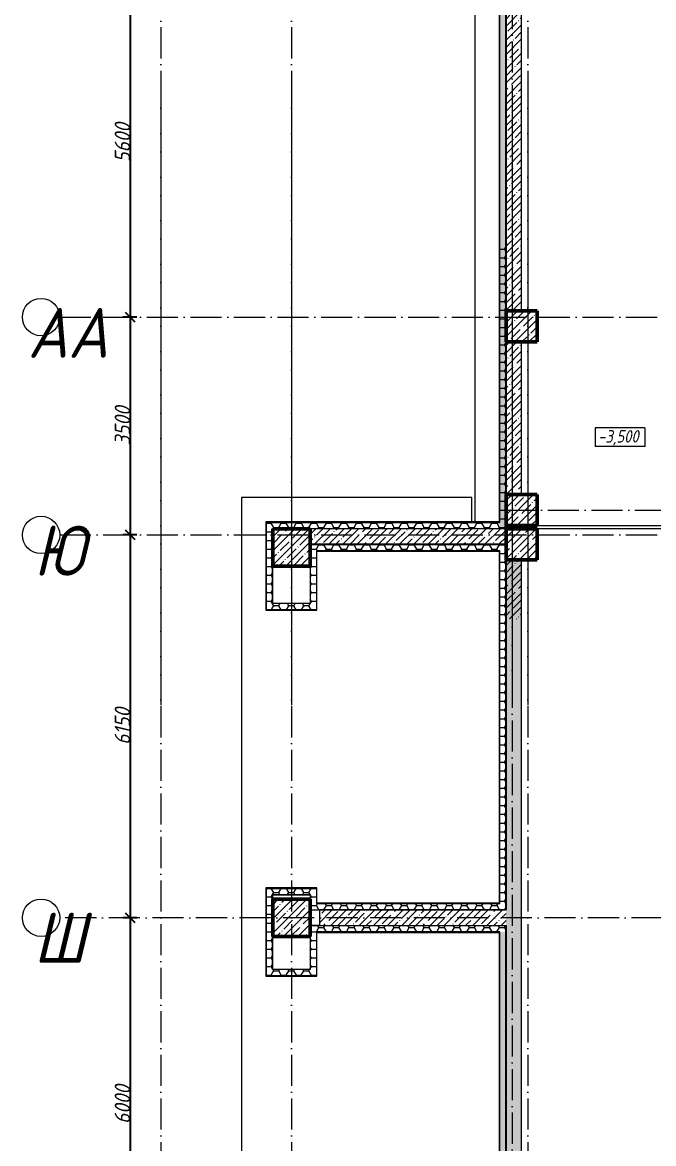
# Model space of a CAD drawing. Header units: millimetres. Extents: x -12989 to 629078, y -109036 to 555275.
# Drawn here: x 580366 to 590510, y 461181 to 479193 of the extents above; entities that cross this region are included whole.
import ezdxf

# ---------------------------------------------------------------- set-up
doc = ezdxf.new("R2010")
doc.units = ezdxf.units.MM
doc.linetypes.add('50_200_ШТРИХ_1Т_ш5_п1_п1_', pattern=[700, 500, -100, 0, -100])
for name, color, linetype, lineweight in [('A-____-____-DIMS', 7, 'Continuous', 9), ('A-FLOR-____-OTLN', 7, 'Continuous', 9), ('A-WALL-____-MCUT', 7, 'Continuous', 13), ('A-WALL-____-MCUT-1', 7, 'Continuous', 9), ('A-WALL-____-MCUT-3', 7, 'Continuous', 9), ('A-WALL-____-PATT-1', 7, 'Continuous', 9), ('A-WALL-FNSH-MCUT-1', 7, 'Continuous', 9), ('G-____-____-DIMS', 7, 'Continuous', 9), ('S-COLS-____-MCUT', 7, 'Continuous', 50), ('S-COLS-____-OTLN', 7, 'Continuous', 9), ('S-GRID-____-IDEN', 7, 'Continuous', 9), ('S-GRID-____-OTLN-1', 7, '50_200_ШТРИХ_1Т_ш5_п1_п1_', 9)]:
    doc.layers.add(name, color=color, linetype=linetype, lineweight=lineweight)
doc.styles.add('ISOCPEUR_I', font='isocpeui.ttf', dxfattribs={"width": 0.9, "height": 2.5})
doc.styles.add('ISOCPEUR_I_2', font='isocpeui.ttf', dxfattribs={"width": 0.85, "height": 2.3})
doc.styles.add('ISOCPEUR_I_9', font='isocpeui.ttf', dxfattribs={"width": 0.9, "height": 250})
doc.dimstyles.new('ISO-2_5_0_9К_БОЛЬШОЙ_ОСИ', dxfattribs={"dimscale": 304.8, "dimtxt": 248.995294, "dimasz": 0.492126, "dimexe": 0.393701, "dimexo": 0, "dimgap": 0, "dimtad": 1, "dimdec": 0, "dimzin": 0, "dimdsep": 46, "dimtxsty": 'ISOCPEUR_I_9', "dimblk1": 'OBLIQUE', "dimblk2": 'OBLIQUE', "dimsah": 1, "dimcen": 0.09, "dimdle": 0.393701, "dimazin": 0, "dimtfac": 1, "dimtdec": 4, "dimtix": 1, "dimtmove": 0, "dimatfit": 3, "dimfxl": 1, "dimtvp": 1, "dimtolj": 1, "dimtzin": 0, "dimarcsym": 2})
pattern_1 = [(0, (513638.804, 428127.92), (120.967, 69.841), [80.645, -161.29]), (120, (513638.804, 428127.92), (-120.96808, 69.84086), [80.645, -161.29]), (60, (513638.804, 428127.92), (-8e-05, 139.68186), [0, -161.29, 80.645, 0])]
pattern_2 = [(45, (513638.8, 428127.92), (-114.04925, 114.04925), []), (45, (513752.85, 428127.92), (-114.04925, 114.04925), [201.612, -40.322, 3.353, -36.97])]
pattern_3 = [(0, (513638.804, 428127.92), (120.968, 69.841), [80.645, -161.29]), (120, (513638.804, 428127.92), (-120.96808, 69.84086), [80.645, -161.29]), (60, (513638.804, 428127.92), (-8e-05, 139.68186), [0, -161.29, 80.645, 0])]
pattern_4 = [(45, (513638.8, 428127.92), (-114.04925, 114.04925), []), (45, (513752.85, 428127.92), (-114.04925, 114.04925), [201.612, -40.322, 3.353, -36.97])]
pattern_5 = [(45, (-71050, -42631.04), (-114.04925, 114.04925), []), (45, (-70935.95, -42631.04), (-114.04925, 114.04925), [201.613, -40.323, 3.353, -36.97])]
pattern_6 = [(45, (-74750, -43231.04), (-114.04925, 114.04925), []), (45, (-74635.95, -43231.04), (-114.04925, 114.04925), [201.613, -40.323, 3.353, -36.97])]
pattern_7 = [(315, (-46181.04, 74750), (114.04925, 114.04925), []), (315, (-46181.04, 74635.95), (114.04925, 114.04925), [201.613, -40.323, 3.353, -36.97])]
pattern_8 = [(45, (-74750, -42681.04), (-114.04925, 114.04925), []), (45, (-74635.95, -42681.04), (-114.04925, 114.04925), [201.613, -40.323, 3.353, -36.97])]

# ---------------------------------------------------------------- blocks, each defined once
blk = doc.blocks.new('BSC_Колонна _Прямоугольная - 600х600-25984397-АР1_Кладочный план подвала в осях 1-64_Ю-ЯЯ')
at = {"layer": 'S-COLS-____-OTLN'}
h = blk.add_hatch(dxfattribs=at)
h.set_pattern_fill('FP_31', color=256, style=0, pattern_type=2)
h.set_pattern_definition(pattern_5)
h.paths.add_polyline_path([(-300, -300), (300, -300), (300, 300), (-300, 300), (-300, 63)], flags=0)
at = {"layer": 'S-COLS-____-MCUT'}
for p, q in [((300, 300), (-300, 300)), ((-300, 300), (-300, -300)), ((300, -300), (300, 300)), ((-300, -300), (300, -300))]:
    blk.add_line(p, q, dxfattribs=at)
blk = doc.blocks.new('BSC_Колонна _Прямоугольная - 500х500-V48-АР1_Кладочный план подвала в осях 1-64_Ю-ЯЯ')
at = {"layer": 'S-COLS-____-OTLN'}
h = blk.add_hatch(dxfattribs=at)
h.set_pattern_fill('FP_57', color=256, style=0, pattern_type=2)
h.set_pattern_definition(pattern_6)
h.paths.add_polyline_path([(-250, -250), (250, -250), (250, 250), (-250, 250)], flags=0)
at = {"layer": 'S-COLS-____-MCUT'}
for p, q in [((250, 250), (-250, 250)), ((-250, 250), (-250, -250)), ((250, -250), (250, 250)), ((-250, -250), (250, -250))]:
    blk.add_line(p, q, dxfattribs=at)
blk = doc.blocks.new('BSC_Колонна _Прямоугольная - 500х500-V123-АР1_Кладочный план подвала в осях 1-64_Ю-ЯЯ')
at = {"layer": 'S-COLS-____-OTLN'}
h = blk.add_hatch(dxfattribs=at)
h.set_pattern_fill('FP_139', color=256, style=0, pattern_type=2)
h.set_pattern_definition(pattern_7)
h.paths.add_polyline_path([(-250, -250), (250, -250), (250, 250), (-250, 250)], flags=0)
at = {"layer": 'S-COLS-____-MCUT'}
for p, q in [((250, 250), (-250, 250)), ((-250, 250), (-250, -250)), ((250, -250), (250, 250)), ((-250, -250), (250, -250))]:
    blk.add_line(p, q, dxfattribs=at)
blk = doc.blocks.new('BSC_Колонна _Прямоугольная - 500х500-V130-АР1_Кладочный план подвала в осях 1-64_Ю-ЯЯ')
at = {"layer": 'S-COLS-____-OTLN'}
h = blk.add_hatch(dxfattribs=at)
h.set_pattern_fill('FP_146', color=256, style=0, pattern_type=2)
h.set_pattern_definition(pattern_8)
h.paths.add_polyline_path([(-250, -250), (250, -250), (250, 250), (-250, 250), (-250, 13)], flags=0)
at = {"layer": 'S-COLS-____-MCUT'}
for p, q in [((250, 250), (-250, 250)), ((-250, 250), (-250, -250)), ((250, -250), (250, 250)), ((-250, -250), (250, -250))]:
    blk.add_line(p, q, dxfattribs=at)
blk = doc.blocks.new('Ось сетки - Круг_Ø6_00__ISO-2_5_0_9K_-25732049-АР1_Кладочный план подвала в осях 1-64_Ю-ЯЯ')
at = {"layer": 'S-GRID-____-IDEN'}
blk.add_circle((0, 0), 3, dxfattribs=at)
blk = doc.blocks.new('_Oblique')
at = {"color": 0, "linetype": 'ByBlock', "lineweight": -2}
blk.add_line((-0.5, -0.5), (0.5, 0.5), dxfattribs=at)
blk = doc.blocks.new('*D6546')
at = {"layer": 'A-____-____-DIMS', "color": 0, "lineweight": -2, "transparency": 16777216}
for p, q in [((582205, 480059), (581979, 480059)), ((582099, 480179), (582099, 474339)), ((582205, 474459), (581979, 474459))]:
    blk.add_line(p, q, dxfattribs=at)
at = {"layer": 'Defpoints', "color": 0, "transparency": 16777216}
for p in [(582205, 480059), (582099, 474459), (582205, 474459)]:
    blk.add_point(p, dxfattribs=at)
at = {"layer": 'A-____-____-DIMS', "color": 0, "lineweight": -2, "transparency": 16777216, "xscale": 150, "yscale": 150, "zscale": 150}
for p, rotation in [((582099, 480059), 90), ((582099, 474459), 270)]:
    blk.add_blockref('_Oblique', p, dxfattribs=dict(at, rotation=rotation))
at = {"layer": 'A-____-____-DIMS', "color": 0, "transparency": 16777216, "insert": (581974, 477259), "char_height": 250, "width": 758.48, "attachment_point": 5, "rotation": 90, "style": 'ISOCPEUR_I_9'}
blk.add_mtext('\\A1;5600', dxfattribs=at)
blk = doc.blocks.new('*D6547')
at = {"layer": 'A-____-____-DIMS', "color": 0, "lineweight": -2, "transparency": 16777216}
for p, q in [((582205, 474459), (581979, 474459)), ((582099, 474579), (582099, 470839)), ((582205, 470959), (581979, 470959))]:
    blk.add_line(p, q, dxfattribs=at)
at = {"layer": 'Defpoints', "color": 0, "transparency": 16777216}
for p in [(582205, 474459), (582099, 470959), (582205, 470959)]:
    blk.add_point(p, dxfattribs=at)
at = {"layer": 'A-____-____-DIMS', "color": 0, "lineweight": -2, "transparency": 16777216, "xscale": 150, "yscale": 150, "zscale": 150}
for p, rotation in [((582099, 474459), 90), ((582099, 470959), 270)]:
    blk.add_blockref('_Oblique', p, dxfattribs=dict(at, rotation=rotation))
at = {"layer": 'A-____-____-DIMS', "color": 0, "transparency": 16777216, "insert": (581974, 472709), "char_height": 250, "width": 758.48, "attachment_point": 5, "rotation": 90, "style": 'ISOCPEUR_I_9'}
blk.add_mtext('\\A1;3500', dxfattribs=at)
blk = doc.blocks.new('Высотные отметки - 9_5х3_5_h_-17668430-АР1_Кладочный план подвала в осях 1-64_Ю-ЯЯ')
at = {"layer": 'G-____-____-DIMS'}
for p, q in [((-4, 3), (-4, 0)), ((4, 3), (-4, 3)), ((4, 3), (4, 0)), ((4, 0), (-4, 0))]:
    blk.add_line(p, q, dxfattribs=at)
blk = doc.blocks.new('BSC_Колонна _Прямоугольная - 600х600-25984397-АР1_Кладочный план подвала в осях 1-64_А-ГГ')
at = {"layer": 'S-COLS-____-OTLN'}
h = blk.add_hatch(dxfattribs=at)
h.set_pattern_fill('FP_14', color=256, style=0, pattern_type=2)
h.set_pattern_definition(pattern_5)
h.paths.add_polyline_path([(-300, -300), (300, -300), (300, 300), (-300, 300)], flags=0)
at = {"layer": 'S-COLS-____-MCUT'}
for p, q in [((300, 300), (-300, 300)), ((-300, 300), (-300, -300)), ((300, -300), (300, 300)), ((-300, -300), (300, -300))]:
    blk.add_line(p, q, dxfattribs=at)
blk = doc.blocks.new('BSC_Колонна _Прямоугольная - 600х600-V8-АР1_Кладочный план подвала в осях 1-64_А-ГГ')
at = {"layer": 'S-COLS-____-OTLN'}
h = blk.add_hatch(dxfattribs=at)
h.set_pattern_fill('FP_17', color=256, style=0, pattern_type=2)
h.set_pattern_definition([(315, (-36681.04, 71050), (114.04925, 114.04925), []), (315, (-36681.04, 70935.95), (114.04925, 114.04925), [201.613, -40.323, 3.353, -36.97])])
h.paths.add_polyline_path([(-300, 300), (-300, -300), (300, -300), (300, 300), (174, 300)], flags=0)
at = {"layer": 'S-COLS-____-MCUT'}
for p, q in [((300, 300), (-300, 300)), ((-300, 300), (-300, -300)), ((300, -300), (300, 300)), ((-300, -300), (300, -300))]:
    blk.add_line(p, q, dxfattribs=at)
blk = doc.blocks.new('BSC_Колонна _Прямоугольная - 500х500-V88-АР1_Кладочный план подвала в осях 1-64_А-ГГ')
at = {"layer": 'S-COLS-____-OTLN'}
h = blk.add_hatch(dxfattribs=at)
h.set_pattern_fill('FP_100', color=256, style=0, pattern_type=2)
h.set_pattern_definition(pattern_6)
h.paths.add_polyline_path([(-250, -250), (250, -250), (250, 250), (-250, 250)], flags=0)
at = {"layer": 'S-COLS-____-MCUT'}
for p, q in [((250, 250), (-250, 250)), ((-250, 250), (-250, -250)), ((250, -250), (250, 250)), ((-250, -250), (250, -250))]:
    blk.add_line(p, q, dxfattribs=at)
blk = doc.blocks.new('BSC_Колонна _Прямоугольная - 500х500-V127-АР1_Кладочный план подвала в осях 1-64_А-ГГ')
at = {"layer": 'S-COLS-____-OTLN'}
h = blk.add_hatch(dxfattribs=at)
h.set_pattern_fill('FP_142', color=256, style=0, pattern_type=2)
h.set_pattern_definition(pattern_7)
h.paths.add_polyline_path([(-250, 250), (-250, -250), (250, -250), (250, 250)], flags=0)
at = {"layer": 'S-COLS-____-MCUT'}
for p, q in [((250, 250), (-250, 250)), ((-250, 250), (-250, -250)), ((250, -250), (250, 250)), ((-250, -250), (250, -250))]:
    blk.add_line(p, q, dxfattribs=at)
blk = doc.blocks.new('BSC_Колонна _Прямоугольная - 500х500-V133-АР1_Кладочный план подвала в осях 1-64_А-ГГ')
at = {"layer": 'S-COLS-____-OTLN'}
h = blk.add_hatch(dxfattribs=at)
h.set_pattern_fill('FP_149', color=256, style=0, pattern_type=2)
h.set_pattern_definition(pattern_8)
h.paths.add_polyline_path([(-250, -250), (250, -250), (250, 250), (-250, 250), (-250, 194)], flags=0)
at = {"layer": 'S-COLS-____-MCUT'}
for p, q in [((250, 250), (-250, 250)), ((-250, 250), (-250, -250)), ((250, -250), (250, 250)), ((-250, -250), (250, -250))]:
    blk.add_line(p, q, dxfattribs=at)
blk = doc.blocks.new('Ось сетки - Круг_Ø6_00__ISO-2_5_0_9K_-25732049-АР1_Кладочный план подвала в осях 1-64_А-ГГ')
at = {"layer": 'S-GRID-____-IDEN'}
blk.add_circle((0, 0), 3, dxfattribs=at)
blk = doc.blocks.new('*D6453')
at = {"layer": 'A-____-____-DIMS', "color": 0, "lineweight": -2, "transparency": 16777216}
for p, q in [((582205, 474459), (581979, 474459)), ((582099, 474579), (582099, 470839)), ((582205, 470959), (581979, 470959))]:
    blk.add_line(p, q, dxfattribs=at)
at = {"layer": 'Defpoints', "color": 0, "transparency": 16777216}
for p in [(582205, 474459), (582099, 470959), (582205, 470959)]:
    blk.add_point(p, dxfattribs=at)
at = {"layer": 'A-____-____-DIMS', "color": 0, "lineweight": -2, "transparency": 16777216, "xscale": 150, "yscale": 150, "zscale": 150}
for p, rotation in [((582099, 474459), 90), ((582099, 470959), 270)]:
    blk.add_blockref('_Oblique', p, dxfattribs=dict(at, rotation=rotation))
at = {"layer": 'A-____-____-DIMS', "color": 0, "transparency": 16777216, "insert": (581974, 472709), "char_height": 250, "width": 758.48, "attachment_point": 5, "rotation": 90, "style": 'ISOCPEUR_I_9'}
blk.add_mtext('\\A1;3500', dxfattribs=at)
blk = doc.blocks.new('*D6454')
at = {"layer": 'A-____-____-DIMS', "color": 0, "lineweight": -2, "transparency": 16777216}
for p, q in [((582099, 471079), (582099, 464689)), ((582205, 470959), (581979, 470959)), ((582205, 464809), (581979, 464809))]:
    blk.add_line(p, q, dxfattribs=at)
at = {"layer": 'Defpoints', "color": 0, "transparency": 16777216}
for p in [(582205, 470959), (582099, 464809), (582205, 464809)]:
    blk.add_point(p, dxfattribs=at)
at = {"layer": 'A-____-____-DIMS', "color": 0, "lineweight": -2, "transparency": 16777216, "xscale": 150, "yscale": 150, "zscale": 150}
for p, rotation in [((582099, 470959), 90), ((582099, 464809), 270)]:
    blk.add_blockref('_Oblique', p, dxfattribs=dict(at, rotation=rotation))
at = {"layer": 'A-____-____-DIMS', "color": 0, "transparency": 16777216, "insert": (581974, 467884), "char_height": 250, "width": 701.02, "attachment_point": 5, "rotation": 90, "style": 'ISOCPEUR_I_9'}
blk.add_mtext('\\A1;6150', dxfattribs=at)
blk = doc.blocks.new('*D6455')
at = {"layer": 'A-____-____-DIMS', "color": 0, "lineweight": -2, "transparency": 16777216}
for p, q in [((582099, 464929), (582099, 458689)), ((582205, 464809), (581979, 464809)), ((582205, 458809), (581979, 458809))]:
    blk.add_line(p, q, dxfattribs=at)
at = {"layer": 'Defpoints', "color": 0, "transparency": 16777216}
for p in [(582205, 464809), (582099, 458809), (582205, 458809)]:
    blk.add_point(p, dxfattribs=at)
at = {"layer": 'A-____-____-DIMS', "color": 0, "lineweight": -2, "transparency": 16777216, "xscale": 150, "yscale": 150, "zscale": 150}
for p, rotation in [((582099, 464809), 90), ((582099, 458809), 270)]:
    blk.add_blockref('_Oblique', p, dxfattribs=dict(at, rotation=rotation))
at = {"layer": 'A-____-____-DIMS', "color": 0, "transparency": 16777216, "insert": (581974, 461809), "char_height": 250, "width": 758.48, "attachment_point": 5, "rotation": 90, "style": 'ISOCPEUR_I_9'}
blk.add_mtext('\\A1;6000', dxfattribs=at)

msp = doc.modelspace()

# ---------------------------------------------------------------- hatches: boundary and pattern name
at = {"layer": 'A-WALL-____-PATT-1'}
h = msp.add_hatch(dxfattribs=at)
h.set_pattern_fill('FP_54', color=256, style=0, pattern_type=2)
h.set_pattern_definition(pattern_1)
h.paths.add_polyline_path([(588136.8036, 471060.9591), (588136.8036, 483198.9591), (588138.8036, 483198.9591), (588138.8036, 483206.9591), (588036.8036, 483206.9591), (588036.8036, 471060.9591)], flags=0)
h = msp.add_hatch(dxfattribs=at)
h.set_pattern_fill('FP_1', color=256, style=0, pattern_type=2)
h.set_pattern_definition(pattern_2)
h.paths.add_polyline_path([(588138.8036, 474558.9591), (588388.8036, 474558.9591), (588388.8036, 479808.9591), (588138.8036, 479808.9591), (588138.8036, 475665.223)], flags=0)
h = msp.add_hatch(dxfattribs=at)
h.set_pattern_fill('FP_91', color=256, style=0, pattern_type=2)
h.set_pattern_definition(pattern_3)
h.paths.add_polyline_path([(588136.8036, 471060.9591), (588136.8036, 475629.0977), (588036.8036, 475629.0977), (588036.8036, 471060.9591)], flags=0)
h = msp.add_hatch(dxfattribs=at)
h.set_pattern_fill('FP_1', color=256, style=0, pattern_type=2)
h.set_pattern_definition(pattern_4)
h.paths.add_polyline_path([(588388.8036, 474558.9591), (588388.8036, 475629.0977), (588138.8036, 475629.0977), (588138.8036, 474558.9591)], flags=0)
h = msp.add_hatch(dxfattribs=at)
h.set_pattern_fill('FP_1', color=256, style=0, pattern_type=2)
h.set_pattern_definition(pattern_2)
h.paths.add_polyline_path([(588138.8036, 471608.9591), (588388.8036, 471608.9591), (588388.8036, 474058.9591), (588138.8036, 474058.9591), (588138.8036, 472436.2481)], flags=0)
h = msp.add_hatch(dxfattribs=at)
h.set_pattern_fill('FP_1', color=256, style=0, pattern_type=2)
h.set_pattern_definition(pattern_4)
h.paths.add_polyline_path([(588388.8036, 471608.9591), (588388.8036, 474058.9591), (588138.8036, 474058.9591), (588138.8036, 471608.9591)], flags=0)
h = msp.add_hatch(dxfattribs=at)
h.set_pattern_fill('FP_54', color=256, style=0, pattern_type=2)
h.set_pattern_definition(pattern_1)
h.paths.add_polyline_path([(588028.8036, 471058.9591), (588036.8036, 471058.9591), (588036.8036, 471160.9591), (584286.8036, 471160.9591), (584286.8036, 471060.9591), (588028.8036, 471060.9591)], flags=0)
h = msp.add_hatch(dxfattribs=at)
h.set_pattern_fill('FP_91', color=256, style=0, pattern_type=2)
h.set_pattern_definition(pattern_3)
h.paths.add_polyline_path([(588028.8036, 471058.9591), (588036.8036, 471058.9591), (588036.8036, 471160.9591), (584286.8036, 471160.9591), (584286.8036, 471060.9591), (588028.8036, 471060.9591)], flags=0)
h = msp.add_hatch(dxfattribs=at)
h.set_pattern_fill('FP_54', color=256, style=0, pattern_type=2)
h.set_pattern_definition(pattern_1)
h.paths.add_polyline_path([(584386.8036, 469756.9591), (584386.8036, 471060.9591), (584286.8036, 471060.9591), (584286.8036, 469756.9591), (584323.3905, 469756.9591)], flags=0)
h = msp.add_hatch(dxfattribs=at)
h.set_pattern_fill('FP_91', color=256, style=0, pattern_type=2)
h.set_pattern_definition(pattern_3)
h.paths.add_polyline_path([(584386.8036, 469756.9591), (584386.8036, 471060.9591), (584286.8036, 471060.9591), (584286.8036, 469756.9591), (584323.5648, 469756.9591)], flags=0)
h = msp.add_hatch(dxfattribs=at)
h.set_pattern_fill('FP_1', color=256, style=0, pattern_type=2)
h.set_pattern_definition(pattern_2)
h.paths.add_polyline_path([(585090.8036, 470808.9591), (588138.8036, 470808.9591), (588138.8036, 471058.9591), (584988.8036, 471058.9591), (584988.8036, 470808.9591), (584990.8036, 470808.9591)], flags=0)
h = msp.add_hatch(dxfattribs=at)
h.set_pattern_fill('FP_1', color=256, style=0, pattern_type=2)
h.set_pattern_definition(pattern_4)
h.paths.add_polyline_path([(587858.5713, 470808.9591), (588138.8036, 470808.9591), (588138.8036, 471058.9591), (584988.8036, 471058.9591), (584988.8036, 470808.9591), (586091.068, 470808.9591)], flags=0)
h = msp.add_hatch(dxfattribs=at)
h.set_pattern_fill('FP_54', color=256, style=0, pattern_type=2)
h.set_pattern_definition(pattern_1)
h.paths.add_polyline_path([(585090.8036, 469856.9591), (585090.8036, 470806.9591), (584990.8036, 470806.9591), (584990.8036, 469856.9591)], flags=0)
h = msp.add_hatch(dxfattribs=at)
h.set_pattern_fill('FP_91', color=256, style=0, pattern_type=2)
h.set_pattern_definition(pattern_3)
h.paths.add_polyline_path([(584990.8036, 469856.9591), (585090.8036, 469856.9591), (585090.8036, 470806.9591), (584990.8036, 470806.9591), (584990.8036, 469858.9591)], flags=0)
h = msp.add_hatch(dxfattribs=at)
h.set_pattern_fill('FP_54', color=256, style=0, pattern_type=2)
h.set_pattern_definition(pattern_1)
h.paths.add_polyline_path([(588136.8036, 470706.9591), (588136.8036, 470806.9591), (585090.8036, 470806.9591), (585090.8036, 470706.9591), (588036.8036, 470706.9591)], flags=0)
h = msp.add_hatch(dxfattribs=at)
h.set_pattern_fill('FP_91', color=256, style=0, pattern_type=2)
h.set_pattern_definition(pattern_3)
h.paths.add_polyline_path([(588036.8036, 470706.9591), (588136.8036, 470706.9591), (588136.8036, 470806.9591), (585090.8036, 470806.9591), (585090.8036, 470706.9591), (587858.5713, 470706.9591)], flags=0)
h = msp.add_hatch(dxfattribs=at)
h.set_pattern_fill('FP_54', color=256, style=0, pattern_type=2)
h.set_pattern_definition(pattern_1)
h.paths.add_polyline_path([(588036.8036, 469608.9591), (588136.8036, 469608.9591), (588136.8036, 470698.9591), (588138.8036, 470698.9591), (588138.8036, 470706.9591), (588036.8036, 470706.9591), (588036.8036, 470698.9591)], flags=0)
h = msp.add_hatch(dxfattribs=at)
h.set_pattern_fill('FP_91', color=256, style=0, pattern_type=2)
h.set_pattern_definition(pattern_3)
h.paths.add_polyline_path([(588079.5092, 464935.9591), (588136.8036, 464935.9591), (588136.8036, 470698.9591), (588138.8036, 470698.9591), (588138.8036, 470706.9591), (588036.8036, 470706.9591), (588036.8036, 464935.9591)], flags=0)
h = msp.add_hatch(dxfattribs=at)
h.set_pattern_fill('FP_1', color=256, style=0, pattern_type=2)
h.set_pattern_definition(pattern_2)
h.paths.add_polyline_path([(588388.8036, 469608.9591), (588388.8036, 470558.9591), (588138.8036, 470558.9591), (588138.8036, 469608.9591)], flags=0)
h = msp.add_hatch(dxfattribs=at)
h.set_pattern_fill('FP_1', color=256, style=0, pattern_type=2)
h.set_pattern_definition(pattern_4)
h.paths.add_polyline_path([(588138.8036, 440958.9591), (588388.8036, 440958.9591), (588388.8036, 470558.9591), (588138.8036, 470558.9591), (588138.8036, 442622.6694)], flags=0)
h = msp.add_hatch(dxfattribs=at)
h.set_pattern_fill('FP_54', color=256, style=0, pattern_type=2)
h.set_pattern_definition(pattern_1)
h.paths.add_polyline_path([(585090.8036, 469756.9591), (585090.8036, 469856.9591), (584386.8036, 469856.9591), (584386.8036, 469756.9591), (584388.8036, 469756.9591)], flags=0)
h = msp.add_hatch(dxfattribs=at)
h.set_pattern_fill('FP_91', color=256, style=0, pattern_type=2)
h.set_pattern_definition(pattern_3)
h.paths.add_polyline_path([(585090.8036, 469756.9591), (585090.8036, 469856.9591), (584386.8036, 469856.9591), (584386.8036, 469756.9591), (584388.8036, 469756.9591)], flags=0)
h = msp.add_hatch(dxfattribs=at)
h.set_pattern_fill('FP_91', color=256, style=0, pattern_type=2)
h.set_pattern_definition(pattern_3)
h.paths.add_polyline_path([(584990.8036, 465180.9591), (584990.8036, 465280.9591), (584286.8036, 465280.9591), (584286.8036, 465180.9591), (584988.8036, 465180.9591)], flags=0)
h = msp.add_hatch(dxfattribs=at)
h.set_pattern_fill('FP_91', color=256, style=0, pattern_type=2)
h.set_pattern_definition(pattern_3)
h.paths.add_polyline_path([(585090.8036, 464935.9591), (585090.8036, 465280.9591), (584990.8036, 465280.9591), (584990.8036, 464935.9591)], flags=0)
h = msp.add_hatch(dxfattribs=at)
h.set_pattern_fill('FP_91', color=256, style=0, pattern_type=2)
h.set_pattern_definition(pattern_3)
h.paths.add_polyline_path([(584323.5648, 463876.9591), (584386.8036, 463876.9591), (584386.8036, 465180.9591), (584286.8036, 465180.9591), (584286.8036, 463876.9591)], flags=0)
h = msp.add_hatch(dxfattribs=at)
h.set_pattern_fill('FP_91', color=256, style=0, pattern_type=2)
h.set_pattern_definition(pattern_3)
h.paths.add_polyline_path([(588028.8036, 464933.9591), (588036.8036, 464933.9591), (588036.8036, 465035.9591), (585090.8036, 465035.9591), (585090.8036, 464933.9591), (585098.8036, 464933.9591), (585098.8036, 464935.9591), (588028.8036, 464935.9591)], flags=0)
h = msp.add_hatch(dxfattribs=at)
h.set_pattern_fill('FP_1', color=256, style=0, pattern_type=2)
h.set_pattern_definition(pattern_4)
h.paths.add_polyline_path([(588138.8036, 464683.9591), (588138.8036, 464933.9591), (585138.8036, 464933.9591), (585138.8036, 464683.9591), (588079.5092, 464683.9591)], flags=0)
h = msp.add_hatch(dxfattribs=at)
h.set_pattern_fill('FP_91', color=256, style=0, pattern_type=2)
h.set_pattern_definition(pattern_3)
h.paths.add_polyline_path([(584990.8036, 463876.9591), (585090.8036, 463876.9591), (585090.8036, 464681.9591), (584990.8036, 464681.9591), (584990.8036, 463976.9591)], flags=0)
h = msp.add_hatch(dxfattribs=at)
h.set_pattern_fill('FP_91', color=256, style=0, pattern_type=2)
h.set_pattern_definition(pattern_3)
h.paths.add_polyline_path([(588079.5092, 464581.9591), (588136.8036, 464581.9591), (588136.8036, 464681.9591), (585098.8036, 464681.9591), (585098.8036, 464683.9591), (585090.8036, 464683.9591), (585090.8036, 464581.9591), (588036.8036, 464581.9591)], flags=0)
h = msp.add_hatch(dxfattribs=at)
h.set_pattern_fill('FP_91', color=256, style=0, pattern_type=2)
h.set_pattern_definition(pattern_3)
h.paths.add_polyline_path([(588138.8036, 447035.9591), (588138.8036, 447043.9591), (588136.8036, 447043.9591), (588136.8036, 464573.9591), (588138.8036, 464573.9591), (588138.8036, 464581.9591), (588036.8036, 464581.9591), (588036.8036, 447035.9591), (588136.8036, 447035.9591)], flags=0)
h = msp.add_hatch(dxfattribs=at)
h.set_pattern_fill('FP_91', color=256, style=0, pattern_type=2)
h.set_pattern_definition(pattern_3)
h.paths.add_polyline_path([(584386.8036, 463876.9591), (584990.8036, 463876.9591), (584990.8036, 463976.9591), (584386.8036, 463976.9591)], flags=0)

# ---------------------------------------------------------------- linework, layer by layer
at = {"layer": 'A-FLOR-____-OTLN'}
for p, q in [((587638.8036, 483198.9591), (587638.8036, 471168.9591)), ((587638.8036, 475629.0977), (587638.8036, 471168.9591)), ((587588.8036, 471558.9591), (583888.8036, 471558.9591)), ((583888.8036, 471558.9591), (583888.8036, 469608.9591)), ((587588.8036, 471558.9591), (583888.8036, 471558.9591)), ((583888.8036, 471558.9591), (583888.8036, 439958.9591)), ((587588.8036, 471168.9591), (587588.8036, 471558.9591)), ((587588.8036, 471168.9591), (587588.8036, 471558.9591)), ((588638.8036, 471108.9591), (591138.8036, 471108.9591)), ((588638.8036, 471108.9591), (591138.8036, 471108.9591)), ((591138.8036, 471058.9591), (588638.8036, 471058.9591)), ((591138.8036, 471058.9591), (588638.8036, 471058.9591))]:
    msp.add_line(p, q, dxfattribs=at)
at = {"layer": 'A-WALL-____-MCUT'}
for p, q in [((588028.8036, 483198.9591), (588028.8036, 471168.9591)), ((588036.8036, 471160.9591), (588036.8036, 483206.9591)), ((588028.8036, 475629.0977), (588028.8036, 471168.9591)), ((588036.8036, 471160.9591), (588036.8036, 475629.0977)), ((588028.8036, 471168.9591), (584278.8036, 471168.9591)), ((584278.8036, 471168.9591), (584278.8036, 469748.9591)), ((588028.8036, 471168.9591), (584278.8036, 471168.9591)), ((584278.8036, 471168.9591), (584278.8036, 469748.9591)), ((584286.8036, 471160.9591), (588036.8036, 471160.9591)), ((584286.8036, 469756.9591), (584286.8036, 471160.9591)), ((584286.8036, 471160.9591), (588036.8036, 471160.9591)), ((584286.8036, 469756.9591), (584286.8036, 471160.9591)), ((585090.8036, 470706.9591), (585090.8036, 469756.9591)), ((585090.8036, 470706.9591), (588036.8036, 470706.9591)), ((585090.8036, 470706.9591), (585090.8036, 469756.9591)), ((585090.8036, 470706.9591), (588036.8036, 470706.9591)), ((585098.8036, 469748.9591), (585098.8036, 470698.9591)), ((585098.8036, 470698.9591), (588028.8036, 470698.9591)), ((585098.8036, 469748.9591), (585098.8036, 470698.9591)), ((585098.8036, 470698.9591), (588028.8036, 470698.9591)), ((588028.8036, 470698.9591), (588028.8036, 469608.9591)), ((588028.8036, 470698.9591), (588028.8036, 465043.9591)), ((588036.8036, 469608.9591), (588036.8036, 470706.9591)), ((588036.8036, 465035.9591), (588036.8036, 470706.9591)), ((584278.8036, 469748.9591), (585098.8036, 469748.9591)), ((584278.8036, 469748.9591), (585098.8036, 469748.9591)), ((585090.8036, 469756.9591), (584286.8036, 469756.9591)), ((585090.8036, 469756.9591), (584286.8036, 469756.9591)), ((585098.8036, 465288.9591), (584278.8036, 465288.9591)), ((584278.8036, 465288.9591), (584278.8036, 463868.9591)), ((584286.8036, 465280.9591), (585090.8036, 465280.9591)), ((584286.8036, 463876.9591), (584286.8036, 465280.9591)), ((585090.8036, 465280.9591), (585090.8036, 465035.9591)), ((585098.8036, 465043.9591), (585098.8036, 465288.9591)), ((585090.8036, 465035.9591), (588036.8036, 465035.9591)), ((585090.8036, 464933.9591), (585098.8036, 464933.9591)), ((588028.8036, 465043.9591), (585098.8036, 465043.9591)), ((585098.8036, 464683.9591), (585090.8036, 464683.9591)), ((585090.8036, 464581.9591), (585090.8036, 463876.9591)), ((588036.8036, 464581.9591), (585090.8036, 464581.9591)), ((585098.8036, 463868.9591), (585098.8036, 464573.9591)), ((585098.8036, 464573.9591), (588028.8036, 464573.9591)), ((588028.8036, 464573.9591), (588028.8036, 459043.9591)), ((588036.8036, 447035.9591), (588036.8036, 464581.9591)), ((584278.8036, 463868.9591), (585098.8036, 463868.9591)), ((585090.8036, 463876.9591), (584286.8036, 463876.9591))]:
    msp.add_line(p, q, dxfattribs=at)
at = {"layer": 'A-WALL-____-MCUT-1'}
for p, q in [((588138.8036, 479808.9591), (588138.8036, 474558.9591)), ((588388.8036, 474558.9591), (588388.8036, 479808.9591)), ((588138.8036, 475629.0977), (588138.8036, 474558.9591)), ((588388.8036, 474558.9591), (588388.8036, 475629.0977)), ((588138.8036, 474058.9591), (588138.8036, 471608.9591)), ((588138.8036, 474058.9591), (588138.8036, 471608.9591)), ((588388.8036, 471608.9591), (588388.8036, 474058.9591)), ((588388.8036, 471608.9591), (588388.8036, 474058.9591)), ((588138.8036, 471058.9591), (584988.8036, 471058.9591)), ((588138.8036, 471058.9591), (584988.8036, 471058.9591)), ((588138.8036, 470808.9591), (584988.8036, 470808.9591)), ((588138.8036, 470808.9591), (584988.8036, 470808.9591)), ((588138.8036, 470558.9591), (588138.8036, 469608.9591)), ((588138.8036, 470558.9591), (588138.8036, 464933.9591)), ((588388.8036, 469608.9591), (588388.8036, 470558.9591)), ((588388.8036, 440958.9591), (588388.8036, 470558.9591)), ((588138.8036, 464933.9591), (585138.8036, 464933.9591)), ((585138.8036, 464933.9591), (585138.8036, 464683.9591)), ((585138.8036, 464683.9591), (588138.8036, 464683.9591)), ((588138.8036, 464683.9591), (588138.8036, 458933.9591))]:
    msp.add_line(p, q, dxfattribs=at)
at = {"layer": 'A-WALL-____-MCUT-3'}
for p, q in [((588136.8036, 471058.9591), (588136.8036, 483308.9591)), ((588136.8036, 471058.9591), (588136.8036, 475629.0977)), ((584386.8036, 471060.9591), (588138.8036, 471060.9591)), ((584386.8036, 469856.9591), (584386.8036, 471060.9591)), ((584386.8036, 471060.9591), (588138.8036, 471060.9591)), ((584386.8036, 469856.9591), (584386.8036, 471060.9591)), ((584990.8036, 471058.9591), (584990.8036, 469856.9591)), ((584990.8036, 471058.9591), (584990.8036, 469856.9591)), ((588036.8036, 471060.9591), (588036.8036, 471058.9591)), ((588036.8036, 471060.9591), (588036.8036, 471058.9591)), ((588138.8036, 471058.9591), (588138.8036, 471060.9591)), ((588138.8036, 471058.9591), (588138.8036, 471060.9591)), ((584990.8036, 470806.9591), (588138.8036, 470806.9591)), ((584990.8036, 470806.9591), (588138.8036, 470806.9591)), ((588136.8036, 469608.9591), (588136.8036, 470808.9591)), ((588136.8036, 464933.9591), (588136.8036, 470808.9591)), ((588136.8036, 470706.9591), (588138.8036, 470706.9591)), ((588136.8036, 470706.9591), (588138.8036, 470706.9591)), ((584990.8036, 469856.9591), (584386.8036, 469856.9591)), ((584990.8036, 469856.9591), (584386.8036, 469856.9591)), ((584386.8036, 465180.9591), (584990.8036, 465180.9591)), ((584386.8036, 463976.9591), (584386.8036, 465180.9591)), ((584990.8036, 465180.9591), (584990.8036, 464933.9591)), ((584988.8036, 464935.9591), (588138.8036, 464935.9591)), ((584988.8036, 464933.9591), (585090.8036, 464933.9591)), ((585090.8036, 464933.9591), (585090.8036, 464935.9591)), ((588036.8036, 464935.9591), (588036.8036, 464933.9591)), ((588138.8036, 464681.9591), (584988.8036, 464681.9591)), ((585090.8036, 464683.9591), (584990.8036, 464683.9591)), ((584990.8036, 464683.9591), (584990.8036, 463976.9591)), ((585090.8036, 464681.9591), (585090.8036, 464683.9591)), ((588136.8036, 446933.9591), (588136.8036, 464683.9591)), ((588136.8036, 464581.9591), (588138.8036, 464581.9591)), ((584990.8036, 463976.9591), (584386.8036, 463976.9591))]:
    msp.add_line(p, q, dxfattribs=at)
at = {"layer": 'A-WALL-FNSH-MCUT-1'}
for p, q in [((584988.8036, 471058.9591), (584988.8036, 471058.9591)), ((584988.8036, 471058.9591), (584988.8036, 471058.9591)), ((588138.8036, 471060.9591), (588138.8036, 471108.9591)), ((588138.8036, 471060.9591), (588138.8036, 471108.9591)), ((584388.8036, 469858.9591), (584388.8036, 470458.9591)), ((584388.8036, 469858.9591), (584388.8036, 470458.9591)), ((584988.8036, 470458.9591), (584988.8036, 469858.9591)), ((584988.8036, 470458.9591), (584988.8036, 469858.9591)), ((584988.8036, 469858.9591), (584388.8036, 469858.9591)), ((584988.8036, 469858.9591), (584388.8036, 469858.9591)), ((584388.8036, 465178.9591), (584988.8036, 465178.9591)), ((584388.8036, 465108.9591), (584388.8036, 465178.9591)), ((584988.8036, 465178.9591), (584988.8036, 465108.9591)), ((585098.8036, 464933.9591), (585138.8036, 464933.9591)), ((584990.8036, 464683.9591), (584988.8036, 464683.9591)), ((585138.8036, 464683.9591), (585098.8036, 464683.9591)), ((584388.8036, 463978.9591), (584388.8036, 464508.9591)), ((584988.8036, 464508.9591), (584988.8036, 463978.9591)), ((584988.8036, 463978.9591), (584388.8036, 463978.9591))]:
    msp.add_line(p, q, dxfattribs=at)
at = {"layer": 'S-GRID-____-OTLN-1'}
for p, q in [((582588.8036, 519020.7686), (582588.8036, 468222.3269)), ((584688.8036, 519020.7686), (584688.8036, 468222.3269)), ((588488.8036, 519020.7686), (588488.8036, 468222.3269)), ((588238.8036, 518792.9277), (588238.8036, 468541.1622)), ((582588.8036, 478008.8768), (582588.8036, 423645.3108)), ((584688.8036, 478008.8768), (584688.8036, 423835.7043)), ((588488.8036, 478008.8768), (588488.8036, 439458.9591)), ((588238.8036, 477781.0359), (588238.8036, 439458.9591)), ((580965.574, 474458.9591), (603957.5909, 474458.9591)), ((580965.574, 474458.9591), (603957.5909, 474458.9591)), ((588111.118, 471358.9591), (617568.0647, 471358.9591)), ((588111.118, 471358.9591), (617568.0647, 471358.9591)), ((580965.574, 470958.9591), (617713.2102, 470958.9591)), ((580965.574, 470958.9591), (617713.2102, 470958.9591)), ((603957.5909, 464808.9591), (580965.574, 464808.9591))]:
    msp.add_line(p, q, dxfattribs=at)

# ---------------------------------------------------------------- block references
at = {"layer": 'G-____-____-DIMS', "xscale": 99.99999999999993, "yscale": 99.99999999999993, "zscale": 99.99999999999993}
msp.add_blockref('Высотные отметки - 9_5х3_5_h_-17668430-АР1_Кладочный план подвала в осях 1-64_Ю-ЯЯ', (589971.0968, 472381.5697), dxfattribs=at)
at = {"layer": 'S-COLS-____-OTLN', "rotation": 89.9999999999999}
for name, p in [('BSC_Колонна _Прямоугольная - 500х500-V127-АР1_Кладочный план подвала в осях 1-64_А-ГГ', (588388.8036, 474308.9591)), ('BSC_Колонна _Прямоугольная - 500х500-V123-АР1_Кладочный план подвала в осях 1-64_Ю-ЯЯ', (588388.8036, 474308.9591)), ('BSC_Колонна _Прямоугольная - 600х600-V8-АР1_Кладочный план подвала в осях 1-64_А-ГГ', (584688.8036, 464808.9591))]:
    msp.add_blockref(name, p, dxfattribs=at)
at = {"layer": 'S-COLS-____-OTLN'}
for name, p in [('BSC_Колонна _Прямоугольная - 500х500-V48-АР1_Кладочный план подвала в осях 1-64_Ю-ЯЯ', (588388.8036, 471358.9591)), ('BSC_Колонна _Прямоугольная - 500х500-V88-АР1_Кладочный план подвала в осях 1-64_А-ГГ', (588388.8036, 471358.9591)), ('BSC_Колонна _Прямоугольная - 600х600-25984397-АР1_Кладочный план подвала в осях 1-64_Ю-ЯЯ', (584688.8036, 470758.9591)), ('BSC_Колонна _Прямоугольная - 600х600-25984397-АР1_Кладочный план подвала в осях 1-64_А-ГГ', (584688.8036, 470758.9591)), ('BSC_Колонна _Прямоугольная - 500х500-V133-АР1_Кладочный план подвала в осях 1-64_А-ГГ', (588388.8036, 470808.9591)), ('BSC_Колонна _Прямоугольная - 500х500-V130-АР1_Кладочный план подвала в осях 1-64_Ю-ЯЯ', (588388.8036, 470808.9591))]:
    msp.add_blockref(name, p, dxfattribs=at)
at = {"layer": 'S-GRID-____-IDEN', "xscale": 99.99999999999993, "yscale": 99.99999999999993, "zscale": 99.99999999999993}
for name, p, rotation in [('Ось сетки - Круг_Ø6_00__ISO-2_5_0_9K_-25732049-АР1_Кладочный план подвала в осях 1-64_Ю-ЯЯ', (580665.574, 474458.9591), 269.9999999999995), ('Ось сетки - Круг_Ø6_00__ISO-2_5_0_9K_-25732049-АР1_Кладочный план подвала в осях 1-64_А-ГГ', (580665.574, 474458.9591), 269.9999999999995), ('Ось сетки - Круг_Ø6_00__ISO-2_5_0_9K_-25732049-АР1_Кладочный план подвала в осях 1-64_Ю-ЯЯ', (580665.574, 470958.9591), 269.9999999999995), ('Ось сетки - Круг_Ø6_00__ISO-2_5_0_9K_-25732049-АР1_Кладочный план подвала в осях 1-64_А-ГГ', (580665.574, 470958.9591), 269.9999999999995), ('Ось сетки - Круг_Ø6_00__ISO-2_5_0_9K_-25732049-АР1_Кладочный план подвала в осях 1-64_А-ГГ', (580665.574, 464808.9591), 89.99999999999982)]:
    msp.add_blockref(name, p, dxfattribs=dict(at, rotation=rotation))

# ---------------------------------------------------------------- texts
at = {"layer": 'G-____-____-DIMS', "insert": (589620.523, 472642.8609), "char_height": 200, "width": 841.377075, "attachment_point": 1, "line_spacing_factor": 1.149209, "style": 'ISOCPEUR_I_2'}
msp.add_mtext('-3,500', dxfattribs=at)
at = {"layer": 'S-GRID-____-IDEN', "char_height": 800, "attachment_point": 1, "style": 'ISOCPEUR_I'}
for s, insert, width in [('АА', (580451.4945, 474605.5916), 505.063125), ('АА', (580451.4945, 474605.5916), 505.063125), ('\\fISOCPEUR|b0|i1|c204|p34|;\\W.9;Ю', (580549.5945, 471105.5916), 266.961937), ('\\fISOCPEUR|b0|i1|c204|p34|;\\W.9;Ю', (580549.5945, 471105.5916), 266.961937), ('\\fISOCPEUR|b0|i1|c204|p34|;\\W.9;Ш', (580548.9035, 464885.035), 281.392312)]:
    msp.add_mtext(s, dxfattribs=dict(at, insert=insert, width=width))

# ---------------------------------------------------------------- dimensions: what is measured, and where the dimension line sits
at = {"layer": 'A-____-____-DIMS'}
for base, p1, p2, override, picture, middle in [((582099.1615, 474458.9591), (582205.2276, 480058.9591), (582205.2276, 474458.9591), {"dimtxt": 400, "dimpost": '<>', "dimfxl": 5600}, '*D6546', (581974.1615, 477258.9591)), ((582099.1615, 470958.9591), (582205.2276, 474458.9591), (582205.2276, 470958.9591), {"dimtxt": 400, "dimpost": '<>', "dimfxl": 3500}, '*D6547', (581974.1615, 472708.9591)), ((582099.1615, 470958.9591), (582205.2276, 474458.9591), (582205.2276, 470958.9591), {"dimtxt": 400, "dimpost": '<>', "dimfxl": 3500}, '*D6453', (581974.1615, 472708.9591)), ((582099.1615, 464808.9591), (582205.2276, 470958.9591), (582205.2276, 464808.9591), {"dimtxt": 400, "dimpost": '<>', "dimfxl": 6150}, '*D6454', (581974.1615, 467883.9591)), ((582099.1615, 458808.9591), (582205.2276, 464808.9591), (582205.2276, 458808.9591), {"dimtxt": 400, "dimpost": '<>', "dimfxl": 6000}, '*D6455', (581974.1615, 461808.9591))]:
    dim = msp.add_linear_dim(base=base, p1=p1, p2=p2, angle=90, dimstyle='ISO-2_5_0_9К_БОЛЬШОЙ_ОСИ', override=override, dxfattribs=at)
    dim.commit()
    dim.dimension.update_dxf_attribs({"geometry": picture, "text_midpoint": middle})

doc.saveas('drawing.dxf')
